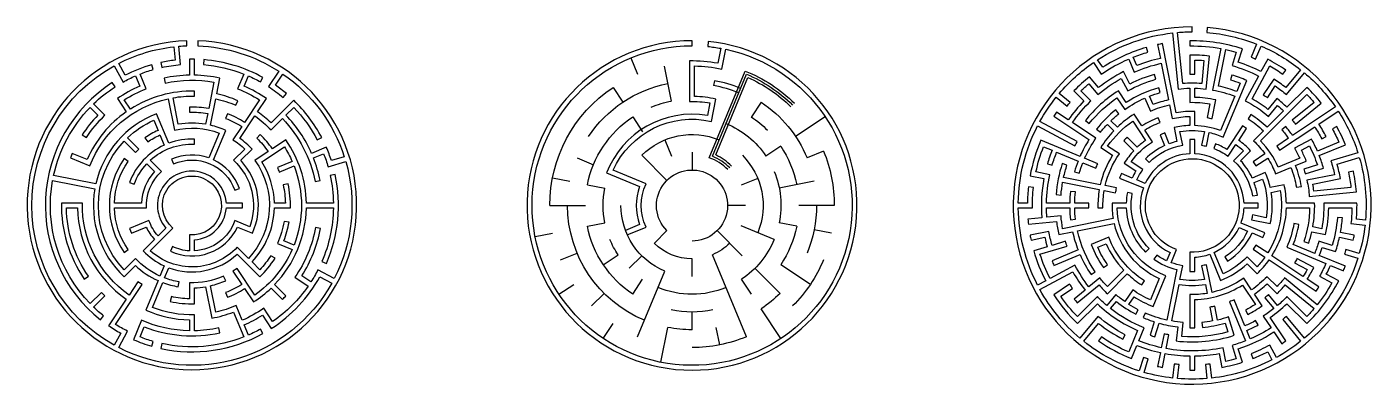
# Model space of a CAD drawing. Header units: millimetres. Extents: x -199 to 204, y -54 to 54.
import ezdxf

# ---------------------------------------------------------------- set-up
doc = ezdxf.new("R2010")
doc.units = ezdxf.units.MM
doc.layers.add('maze v3_Sketch4', color=7, linetype='Continuous')

msp = doc.modelspace()

# ---------------------------------------------------------------- linework, layer by layer
msp.add_line((6.74, 37.48), (6.48, 36.01))
msp.add_lwpolyline([(194.47, 8.08, 0.024549), (193.47, 12.4), (200.13, 14.42, -0.091238), (201.98, -4.37), (199.26, -4.1, 0.024548), (199.43, 0.75), (189.46, 0.75, -0.049126), (188.85, -6.96), (186.17, -6.43, 0.049127), (186.73, 0.75), (178.26, 0.75, 0.049127), (177.57, 6.25), (173.41, 5.42, 0.049127), (171.91, 9.89), (167.99, 8.26, 0.079397), (164.52, 13.46), (167.52, 16.46, 0.049126), (163.97, 19.56), (166.32, 23.08, 0.013269), (165.07, 23.91), (160.37, 16.87, 0.047722), (156.98, 18.53), (156.45, 17.12, -0.067509), (160.78, 14.79), (163.14, 18.31, -0.032453), (165.39, 16.45), (162.4, 13.46, -0.168934), (168.07, 2.86), (169.56, 3.1, 0.049498), (168.57, 6.88), (171.09, 7.93, -0.131365), (172.23, -3.66), (168.08, -2.83, -0.0205), (167.79, -4.3), (173.41, -5.42, 0.098491), (173.71, 3.95), (176.39, 4.48, -0.184386), (172.66, -14.24), (169.14, -11.89, -0.016647), (168.31, -13.14), (171.83, -15.49, -0.03509), (169.45, -18.39), (166.45, -15.39, -0.098492), (159.31, -20.52), (156.64, -14.08, 0.173974), (164.08, -6.64), (166.61, -7.69, -0.143617), (159.82, -15.44), (160.63, -16.71, 0.14441), (167.99, -8.26), (171.21, -9.6, 0.01611), (171.79, -8.21), (164.65, -5.26, 0.074211), (165.55, -0.75), (169.79, -0.75, 0.018946), (169.79, 0.75), (165.55, 0.75, 0.386253), (150.75, 15.55), (150.75, 19.79, 0.018946), (149.25, 19.79), (149.25, 15.55, 0.277216), (135.92, 6.64), (133.39, 7.69, -0.049127), (135.21, 10.78), (131.69, 13.14, -0.098491), (138.11, 19.14), (135.76, 22.66, -0.048266), (140.37, 24.97), (139.83, 26.37, 0.048639), (134.93, 23.91), (132.57, 27.43, 0.049127), (127.56, 23.51), (125.62, 25.44, -0.022936), (128.05, 27.56), (127.12, 28.74, 0.056065), (121.31, 22.94), (122.48, 22, -0.022433), (124.56, 24.38), (126.49, 22.44, 0.049127), (122.57, 17.43), (126.09, 15.07, 0.085111), (122.43, 6.25), (111.44, 8.43, -0.024234), (112.44, 12.13), (111.01, 12.59, 0.058238), (109.16, 3.26), (110.66, 3.14, -0.024445), (111.15, 6.96), (122.14, 4.78, 0.048644), (121.74, -0.7), (123.24, -0.66, -0.048271), (123.61, 4.48), (127.03, 3.8, -0.01611), (127.32, 5.28), (123.9, 5.96, -0.098491), (128.17, 15.49), (124.65, 17.84, -0.08629), (132.16, 25.35), (136.03, 19.56, 0.033494), (133.54, 17.52), (130.55, 20.51, 0.013269), (129.49, 19.45), (132.48, 16.46, 0.049127), (129.61, 12.72), (133.13, 10.37, 0.030153), (132.01, 8.26), (128.79, 9.6, 0.01611), (128.21, 8.21), (135.35, 5.26, 0.386253), (143.36, -14.08), (142.31, -16.61, -0.046777), (139.36, -14.89), (138.48, -16.11, 0.096909), (145.4, -19.26), (142.39, -34.4, -0.048256), (135.94, -32.31), (135.34, -33.68, 0.023896), (138.62, -34.93), (137.39, -38.98, 0.009155), (138.83, -39.41), (140.06, -35.36, 0.038898), (145.65, -36.48), (145.24, -40.69, 0.107743), (162.61, -38.98), (160.94, -33.49, -0.024549), (157.61, -34.4), (156.78, -30.25, -0.012099), (155.31, -30.54), (156.14, -34.69, -0.022977), (152.93, -35.11), (153.05, -36.61, 0.047771), (159.94, -35.36), (160.74, -37.98, -0.088906), (146.88, -39.34), (147.29, -35.13, -0.024549), (143.86, -34.69), (146.05, -23.71, 0.082757), (153.95, -23.71), (154.48, -26.39, -0.049127), (149.25, -26.76), (149.25, -36.73, 0.01021), (150.75, -36.73), (150.75, -28.26, 0.134802), (165.07, -23.91), (168.95, -29.71, -0.024319), (165.97, -31.4), (166.65, -32.74, 0.034755), (171.03, -30.12), (168.67, -26.6, 0.037566), (172.44, -23.51), (175.44, -26.5, 0.024548), (177.91, -23.88), (186.57, -30.98, -0.016721), (184.42, -33.36), (178.43, -27.37, -0.024549), (175.61, -30.03), (172.93, -26.75, -0.010645), (171.77, -27.71), (174.45, -30.98, -0.024549), (171.3, -33.23), (173.65, -36.75, -0.040528), (167.41, -40.08), (166.37, -37.55, 0.023136), (169.77, -35.88), (169.04, -34.57, -0.022962), (165.79, -36.17), (162.55, -28.34, -0.012099), (161.17, -28.92), (166.03, -40.65, -0.024549), (161.97, -42.03), (163.19, -46.08, -0.016722), (160.09, -46.86), (159.26, -42.71, -0.098491), (142.21, -43), (143.04, -38.85, -0.009503), (141.57, -38.56), (140.74, -42.71, -0.040528), (133.97, -40.65), (135.59, -36.74, -0.073764), (125.55, -30.98), (127.28, -28.87, 0.047557), (133.14, -32.64), (133.83, -31.31, -0.022764), (131.05, -29.71), (132.57, -27.43, 0.049126), (138.26, -30.31), (142.07, -21.09, -0.303347), (127.48, -0.75), (130.21, -0.75, 0.189084), (136, -14), (137.06, -12.94, -0.250487), (132.05, 3.57), (130.58, 3.86, 0.039636), (130.21, 0.75), (125.98, 0.75, 0.049127), (126.29, -3.95), (111.15, -6.96, -0.024549), (110.66, -3.12), (106.44, -3.54, -0.015963), (106.31, -0.75), (113.27, -0.75, 0.02415), (113.52, -4.29), (115.01, -4.11, -0.023932), (114.77, -0.75), (119.01, -0.75, -0.012099), (119.01, 0.75), (114.77, 0.75, -0.023644), (115, 4.07), (113.51, 4.25, 0.023862), (113.27, 0.75), (106.31, 0.75, -0.049127), (107.29, 9.26), (103.14, 10.09, -0.041287), (105.43, 17.65), (107.96, 16.6, 0.023991), (106.56, 12.5), (108, 12.08, -0.023848), (109.35, 16.03), (115.78, 13.36, 0.02325), (114.69, 10.13), (116.13, 9.71, -0.023033), (117.17, 12.79), (121.08, 11.17, -0.012099), (121.66, 12.55), (117.74, 14.17, -0.049127), (121.13, 20.19), (114.09, 24.9, -0.049126), (119.63, 31.43), (116.64, 34.42, -0.016721), (119.02, 36.57), (121.7, 33.3, -0.049127), (128.74, 38.18), (130.74, 34.45, -0.057423), (139.08, 37.92), (138.66, 39.37, 0.048069), (131.35, 36.48), (129.36, 40.21, 0.049127), (121.91, 35.41), (119.22, 38.68, 0.032141), (114.52, 34.42), (117.51, 31.43, 0.040813), (112.84, 25.73), (109.32, 28.08, 0.007586), (108.49, 26.84), (119.05, 19.78, 0.038898), (116.36, 14.75), (104.62, 19.61, 0.056735), (101.38, 8.91), (105.53, 8.08, 0.065427), (104.95, -3.68), (100.74, -4.1, 0.007586), (100.88, -5.59), (109.31, -4.76, 0.024549), (109.97, -8.73), (114.13, -7.9, 0.038898), (115.78, -13.36), (107.96, -16.6, 0.008297), (108.53, -17.99), (116.36, -14.75, 0.046794), (119.69, -20.75), (120.92, -19.9, -0.095923), (115.6, -7.61), (126.59, -5.42, 0.233965), (140.11, -21.91), (137.45, -28.34, -0.049126), (132.16, -25.35), (129.81, -28.87, -0.024549), (127.07, -26.75), (124.39, -30.03, -0.024549), (121.57, -27.37), (115.58, -33.36, -0.041287), (110.57, -27.25), (114.09, -24.9, -0.008582), (113.25, -23.65), (108.49, -26.84, 0.056734), (115.58, -35.48), (121.57, -29.49, 0.089256), (133.63, -37.55), (130.97, -43.99, -0.048919), (122.78, -39.46), (121.93, -40.69, 0.056646), (131.78, -45.95), (133.4, -42.04, 0.040813), (140.45, -44.18), (139.62, -48.33, 0.007586), (141.09, -48.62), (141.92, -44.47, 0.040813), (149.25, -45.19), (149.25, -49.43, 0.007586), (150.75, -49.43), (150.75, -45.19, 0.040813), (158.08, -44.47), (158.91, -48.62, 0.032141), (165.07, -47.08), (163.84, -43.03, 0.065427), (174.48, -37.99), (176.84, -41.51, 0.007586), (178.08, -40.68), (173.38, -33.64, 0.039954), (178.43, -29.49), (184.42, -35.48, 0.081396), (193.94, -22.64), (190.21, -20.64, 0.016248), (191.47, -17.99), (195.38, -19.61, 0.007586), (195.95, -18.22), (188.13, -14.98, 0.015391), (188.98, -12.61), (193.03, -13.84, 0.024549), (194.18, -9.55), (198.33, -10.38, 0.007586), (198.62, -8.91), (194.47, -8.08, 0.024324), (195.05, -3.72), (193.55, -3.6, -0.048759), (192.03, -11.97), (187.98, -10.74, -0.024549), (186.74, -14.41), (180.31, -11.74, 0.048258), (181.99, -5.71), (180.52, -5.45, -0.060111), (178.34, -12.55), (190.08, -17.41, -0.024549), (188.18, -21.26), (191.91, -23.25, -0.041287), (187.52, -29.83), (177.71, -21.77, -0.024548), (175.44, -24.38), (172.44, -21.38, -0.049127), (167.84, -25.35), (165.49, -21.83, -0.098491), (155.96, -26.1), (154.3, -17.79, -0.0205), (152.83, -18.08), (153.66, -22.23, -0.081711), (146.34, -22.23), (147.17, -18.08, -0.049127), (143.7, -17.18), (145.32, -13.26, -13.961522), (149.25, -14.05), (149.25, -19.79, 0.018946), (150.75, -19.79), (150.75, -15.55, 0.074211), (155.26, -14.65), (158.5, -22.48, 0.098492), (166.46, -17.52), (169.45, -20.51, 0.049127), (173.08, -16.32), (187.16, -25.73, 0.008297), (187.99, -24.48), (184.47, -22.13, 0.024549), (186.48, -18.65), (181.42, -15.94, -0.010645), (180.71, -17.27), (184.45, -19.26, -0.015043), (183.23, -21.3), (173.91, -15.07, 0.134802), (178.26, -0.75), (185.23, -0.75, -0.072973), (183.53, -10.84), (184.95, -11.3, 0.023979), (185.87, -7.9), (190.03, -8.73, 0.049126), (190.96, -0.75), (197.93, -0.75, -0.024548), (197.62, -5.44), (201.84, -5.86, -0.041923), (200.13, -14.42), (196.08, -13.19, -0.007824), (195.65, -14.63), (199.7, -15.86, -0.140997), (183.67, -39.85), (178.3, -33.3, -0.008582), (177.14, -34.25), (182.51, -40.8, -0.041923), (175.25, -45.65), (173.25, -41.91, -0.03226), (167.67, -44.56), (168.22, -45.95, 0.024548), (172.64, -43.94), (173.93, -46.36, -0.091238), (155.86, -51.84), (155.44, -47.62, -0.007824), (153.95, -47.77), (154.37, -51.98, -0.041923), (145.63, -51.98), (146.05, -47.77, -0.007824), (144.56, -47.62), (144.14, -51.84, -0.041923), (135.58, -50.13), (136.81, -46.08, -0.007824), (135.37, -45.65), (134.14, -49.7, -0.091238), (117.49, -40.8), (121.91, -35.41, 0.048265), (129.22, -40.14), (129.91, -38.81, -0.056728), (121.7, -33.3), (116.33, -39.85, -0.091238), (104.35, -25.25), (114.23, -19.97, 0.039955), (117.86, -25.4), (114.59, -28.09, 0.008297), (115.54, -29.25), (122.09, -23.88, 0.024549), (124.56, -26.5), (130.55, -20.51, 0.048622), (134.88, -23.88), (135.68, -22.61, -0.161788), (124.99, -9.55), (119.69, -11.74, 0.060383), (123.38, -18.64), (124.61, -17.78, -0.048529), (121.66, -12.55), (124.18, -11.51, 0.085111), (129.49, -19.45), (124.56, -24.38, -0.024549), (122.29, -21.77), (119.02, -24.45, -0.049127), (114.85, -17.94), (107.38, -21.93, -0.041287), (104.35, -14.63), (112.46, -12.17, -0.009503), (112.02, -10.74), (107.97, -11.97, -0.024549), (107, -7.79), (101.38, -8.91, 0.007586), (101.67, -10.38), (105.82, -9.55, 0.016248), (106.53, -12.4), (102.48, -13.63, 0.049127), (106.06, -22.64), (103.64, -23.93, -0.116046), (97.84, -0.75), (102.07, -0.75, -0.032318), (102.38, 5.43), (100.89, 5.6, 0.024607), (100.57, 0.75), (97.84, 0.75, -0.116046), (103.64, 23.93), (114.85, 17.94, -0.009503), (115.55, 19.26), (104.35, 25.25, -0.041923), (109.2, 32.51), (112.48, 29.83, -0.007824), (113.43, 30.98), (110.15, 33.67, -0.06654), (120.4, 42.95), (122.75, 39.43, -0.049127), (130.97, 43.99), (132.59, 40.08, -0.049127), (140.74, 42.71), (142.93, 31.72, 0.037566), (138.26, 30.31), (137.21, 32.83, -0.023758), (140.39, 33.9), (139.98, 35.34, 0.073189), (130.22, 30.95), (127.87, 34.47, 0.082029), (117.96, 25.53), (119.13, 24.59, -0.072645), (127.45, 32.39), (129.81, 28.87, -0.049127), (135.83, 32.26), (137.45, 28.34, -0.049127), (143.22, 30.25), (144.04, 26.1, -0.049127), (149.25, 26.76), (149.25, 24.02, 0.049127), (144.58, 23.41), (145.4, 19.26, 0.030152), (143.12, 18.57), (141.79, 21.79, 0.01611), (140.4, 21.21), (141.74, 17.99, 0.088936), (136, 14), (137.06, 12.94, -0.158826), (147.17, 18.08), (146.34, 22.23, -0.081711), (153.66, 22.23), (152.83, 18.08, -0.0205), (154.3, 17.79), (155.13, 21.94, -0.049127), (159.31, 20.52), (166.37, 37.55, 0.029129), (161.89, 39.2), (161.46, 37.77, -0.019795), (164.41, 36.74), (163.36, 34.22, 0.038898), (157.9, 35.87), (160.09, 46.86, -0.016721), (163.19, 46.08), (161.97, 42.03, -0.049107), (169.94, 38.89), (165.94, 31.42, -0.059802), (172.93, 26.75), (175.61, 30.03, -0.015043), (177.37, 28.43), (172.44, 23.51, 0.047879), (167.56, 27.35), (166.75, 26.08, -0.047599), (171.38, 22.44), (168.39, 19.45, -0.049127), (171.83, 15.49), (168.31, 13.14, -0.016647), (169.14, 11.89), (172.66, 14.24, -0.049127), (175.01, 9.55), (179.61, 11.45, -0.049126), (181.28, 5.46), (182.76, 5.71, 0.049393), (181, 12.03), (184.22, 13.36, 0.024548), (182.74, 16.65), (185.15, 17.94, -0.039606), (187.54, 12.17), (183.49, 10.94, -0.010645), (183.93, 9.51), (189.41, 11.17, 0.024549), (188.13, 14.98), (195.95, 18.22, 0.030742), (193.37, 23.72), (192.06, 23, -0.023031), (193.99, 19.03), (187.55, 16.37, 0.024549), (185.77, 19.97), (180.71, 17.27, -0.024548), (182.26, 14.17), (175.82, 11.51, 0.085112), (170.51, 19.45), (184.42, 33.36, -0.016722), (186.57, 30.98), (180.03, 25.61, -0.009503), (180.98, 24.45), (188.68, 30.78, 0.032141), (184.42, 35.48), (178.43, 29.49, 0.024549), (175.4, 32.14), (172.72, 28.87, 0.038897), (167.97, 32.04), (173.25, 41.91, -0.024379), (177.22, 39.45), (178.08, 40.69, 0.032091), (172.64, 43.94), (170.64, 40.21, 0.04079), (163.84, 43.03), (165.07, 47.08, 0.081163), (149.3, 49.43), (149.32, 47.93, -0.048778), (158.61, 47.15), (156.14, 34.69, -0.049127), (162.79, 32.83), (158.5, 22.48, 0.082757), (150.75, 24.02), (150.75, 28.26, 0.049127), (145.22, 27.86), (141.09, 48.62, 0.007586), (139.62, 48.33), (140.45, 44.18, 0.040813), (133.4, 42.04), (132.35, 44.57, -0.024103), (136.72, 46.06), (136.31, 47.5, 0.073436), (123.16, 41.51), (121.64, 43.79, -0.116046), (144.14, 51.84), (145.8, 34.98, -0.024549), (149.25, 35.23), (149.25, 30.99, -0.049127), (155.31, 30.54), (154.48, 26.39, -0.014013), (155.96, 26.1), (157.07, 31.72, 0.049127), (150.75, 32.49), (150.75, 35.23, -0.024549), (154.2, 34.98), (155.18, 44.9, 0.032852), (149.25, 45.19), (149.25, 39.46, -0.009503), (150.75, 39.46), (150.75, 43.69, -0.015963), (153.54, 43.56), (152.85, 36.62, 0.038898), (147.15, 36.62), (145.63, 51.98, -0.020952), (150, 52.17), (150, 53.67, 47.538098), (154.51, 53.48), (154.38, 51.98, -0.073681), (169.27, 48.48), (167.65, 44.57, -0.007824), (169.03, 43.99), (170.65, 47.9, -0.06654), (182.51, 40.8), (178.09, 35.41, 0.024549), (174.48, 37.99), (171.3, 33.23, -0.009503), (172.55, 32.39), (174.9, 35.91, -0.024549), (178.3, 33.3), (183.67, 39.85, -0.06654), (192.95, 29.6), (180.12, 21.03, 0.023184), (178.04, 23.73), (176.9, 22.76, -0.022967), (178.87, 20.19), (175.35, 17.84, -0.012099), (176.18, 16.59), (186.75, 23.65, -0.023978), (188.84, 20.02), (190.18, 20.71, 0.02412), (187.99, 24.48), (193.79, 28.36, -0.06654), (199.7, 15.86), (191.59, 13.4, -0.024549), (192.71, 9.26), (184.4, 7.61, -0.035202), (185.13, 2.71), (199.26, 4.1, 0.031702), (198.35, 10.29), (196.88, 9.98, -0.023991), (197.62, 5.44), (186.48, 4.35, 0.014335), (186.17, 6.43)], format="xyb", close=True)
at = {"color": 7}
msp.add_lwpolyline([(-107.56, -0.75, -0.098053), (-111.05, -16.87), (-109.67, -17.46, 0.156753), (-107.05, 9.3), (-108.51, 8.99, -0.048951), (-107.56, 0.75), (-115.66, 0.75, 0.148336), (-121.86, 19.7), (-125.85, 17.04, 0.047466), (-129.5, 21.28), (-130.54, 20.2, -0.047126), (-127.1, 16.2), (-131.1, 13.53, -0.357806), (-133.04, -15.9), (-136.43, -12.51, -0.414214), (-162.51, -13.57), (-155.71, -6.77, -6.445249), (-150.75, -8.82), (-150.75, -13.63, -0.096515), (-155.81, -12.35), (-156.45, -13.71, 0.413516), (-136.31, -6.48), (-131.87, -8.32, 0.303347), (-135.37, 13.57), (-131.98, 16.96, 0.049127), (-135.63, 20.15), (-131.13, 26.89, -0.049127), (-126.25, 22.69), (-122.85, 26.09, -0.144204), (-113.05, 7.21), (-111.57, 7.49, 0.045263), (-113.55, 14.29), (-110.5, 15.55, -0.024549), (-109.17, 11.6), (-103.85, 13.21, -0.190803), (-107.32, -21.96), (-112.21, -19.35, -0.024549), (-114.29, -22.96), (-117.04, -21.12, 0.098509), (-111.46, -6.9), (-112.94, -6.63, -0.108383), (-119.12, -21.54), (-115.13, -24.2, -0.089579), (-125.8, -34.87), (-128.46, -30.88, -0.049127), (-134.9, -34.49), (-136.74, -30.05, -0.049127), (-142.86, -32.06), (-144.44, -24.12, 0.048679), (-139.88, -22.59), (-140.49, -21.22, -0.113859), (-150.75, -23.24), (-150.75, -28.04, -0.048792), (-156.17, -27.36), (-156.5, -28.83, 0.061864), (-149.25, -29.54), (-149.25, -24.74, 0.033947), (-145.91, -24.41), (-144.04, -33.83, 0.049127), (-137.55, -32.01), (-134.45, -39.5, -0.148157), (-158.99, -41.49), (-159.3, -42.95, 0.181809), (-128.7, -38.44), (-129.42, -37.13, -0.023928), (-133.06, -38.93), (-134.33, -35.88, 0.039529), (-128.88, -32.96), (-126.21, -36.95, 0.123338), (-111.6, -21.38), (-108.03, -23.29, -0.40509), (-171.96, -42.68), (-169.31, -37.71, -0.03717), (-172.96, -35.71), (-164.96, -23.74), (-166.21, -22.91), (-168.87, -26.89, -0.249764), (-182.84, 0.75), (-189.14, 0.75, 0.156058), (-182.31, -22.11), (-181.07, -21.26, -0.146065), (-187.64, -0.75), (-184.34, -0.75, 0.238915), (-169.7, -28.14), (-175.03, -36.11, -0.005682), (-171.36, -38.38), (-173.29, -41.97, -0.588807), (-173.29, 41.97), (-170.67, 37.08, -0.024549), (-166.94, 38.93), (-165.67, 35.88, 0.049127), (-172.37, 32.13), (-169.7, 28.14, 0.137195), (-181.44, 13.83), (-185.88, 15.67), (-186.46, 14.29), (-180.63, 11.87, -0.250487), (-157.14, 32.06), (-155.27, 22.65, -0.148336), (-141.8, 21.76), (-144.9, 14.27, 0.191493), (-156.09, 13.87), (-155.49, 12.5, -0.434866), (-137.15, 4.6), (-135.74, 5.1, 0.198791), (-143.52, 13.69), (-139.84, 22.57, 0.049127), (-144.44, 24.12), (-142.86, 32.06, -0.048528), (-136.81, 30.09), (-136.21, 31.46, 0.048778), (-142.56, 33.54), (-141.63, 38.24, 0.049127), (-149.25, 39.14), (-149.25, 43.94, 0.008533), (-150.75, 43.94), (-150.75, 39.14, 0.049107), (-158.37, 38.25), (-158.05, 36.78, -0.098279), (-143.39, 37.07), (-144.97, 29.12, 0.04929), (-150.77, 29.54), (-150.73, 28.04, -0.04895), (-145.27, 27.65), (-145.91, 24.41, 0.083212), (-154.09, 24.41), (-155.67, 32.36, -0.048998), (-149.27, 32.84), (-149.23, 34.34, 0.148459), (-168.46, 28.97), (-170.29, 31.72, -0.049127), (-163.71, 35.06), (-165.55, 39.5, -0.024305), (-161.64, 40.82), (-162.05, 42.26, 0.049034), (-170.05, 39.11), (-171.96, 42.68, -0.090609), (-155.45, 47.69), (-155.05, 43.66, 0.024524), (-159.3, 42.95), (-158.99, 41.49, -0.033215), (-153.41, 42.31), (-153.96, 47.84, -0.012948), (-151.48, 47.98), (-151.52, 49.48, 59.343059), (-148.19, 49.47), (-148.24, 47.97, -0.135007), (-123.96, 40.32), (-127.04, 35.71, -0.032291), (-122.64, 32.45), (-121.67, 33.6, 0.0236), (-124.96, 36.12), (-122.71, 39.49, -0.165479), (-104.29, 14.65), (-108.17, 13.47, 0.024549), (-109.69, 17.51), (-114.12, 15.67, 0.088828), (-121.79, 27.15), (-119.46, 29.48, -0.07135), (-112.4, 19.71), (-111.07, 20.4, 0.080083), (-119.46, 31.6), (-126.25, 24.81, 0.038188), (-130.3, 28.14), (-127.63, 32.13, 0.049127), (-134.33, 35.88), (-133.06, 38.93, -0.023928), (-129.42, 37.13), (-128.7, 38.44, 0.1067), (-146.45, 43.81), (-146.57, 42.31, -0.073673), (-134.45, 39.5), (-136.29, 35.06, -0.049127), (-129.71, 31.72), (-134.21, 24.98, 0.048855), (-139.36, 27.57), (-139.9, 26.17, -0.048514), (-135.05, 23.73), (-137.71, 19.74, -0.049127), (-134.1, 16.96), (-137.49, 13.57, -0.303347), (-132.68, -6.36), (-137.12, -4.52, -0.303347), (-149.25, -13.63), (-149.25, -10.32, 0.372339), (-139.68, -0.75), (-134.87, -0.75, 0.024768), (-134.87, 0.75), (-139.68, 0.75, 1.385119), (-157.83, -6.77), (-160.17, -9.11, -0.098492), (-162.88, -4.52), (-168.72, -6.94), (-168.14, -8.33), (-163.69, -6.48, 0.073544), (-161.23, -10.17), (-164.63, -13.57, 0.098491), (-158.32, -18.13), (-159.59, -21.18, -0.098491), (-166.96, -15.9), (-170.36, -19.3, -0.398634), (-170.36, 19.3), (-166.97, 15.91), (-165.91, 16.97), (-169.3, 20.36, -0.085008), (-161.42, 25.62), (-160.16, 22.57, 0.045999), (-164.11, 20.33), (-163.26, 19.1, -0.045508), (-159.59, 21.18), (-158.32, 18.13, 0.198657), (-168.7, 6.95), (-167.29, 6.43, -0.097471), (-163.57, 12.51), (-161.23, 10.17, 0.173291), (-165.13, 0.75), (-173.24, 0.75, -0.144648), (-169.1, 13.26), (-170.33, 14.11, 0.313105), (-170.33, -14.11), (-169.1, -13.26, -0.144648), (-173.24, -0.75), (-163.63, -0.75, -0.227651), (-159.11, 10.17), (-162.51, 13.57, -0.199317), (-149.22, 18.43), (-149.22, 19.93, 0.098855), (-156.94, 18.71), (-160.61, 27.58, 0.250487), (-178.83, 6.5), (-191.48, 9.02, -0.139319), (-180.54, 29.48), (-178.21, 27.15, 0.04844), (-182.9, 21.21), (-181.64, 20.4, -0.058238), (-176.09, 27.15), (-179.48, 30.54, -0.048352), (-173.07, 35.64), (-173.88, 36.9, 0.512208), (-177.42, -34.35), (-176.48, -33.18, -0.023523), (-179.48, -30.54), (-176.09, -27.15, -0.009961), (-177.15, -26.09), (-180.54, -29.48, -0.241119), (-191.77, 7.54), (-179.12, 5.03, 0.250487), (-170.36, -21.42), (-166.96, -18.02, 0.083212), (-160.16, -22.57), (-163.83, -31.44, 0.098491), (-150.75, -34.34), (-150.75, -37.64, -0.098491), (-165.1, -34.49), (-167.51, -40.31, 0.033155), (-162.03, -42.27), (-161.62, -40.83, -0.024465), (-165.55, -39.5), (-164.29, -36.45, 0.148316), (-141.63, -38.25), (-141.95, -36.78, -0.048916), (-149.25, -37.64), (-149.25, -32.84, -0.098491), (-161.87, -30.63), (-158.77, -23.14, 0.049257), (-154.08, -24.41), (-153.83, -22.93, -0.048767), (-158.2, -21.76), (-156.94, -18.71, 0.282929), (-136.43, -14.63), (-129.64, -21.42, 0.061001), (-125.08, -15.87), (-126.34, -15.07, -0.047931), (-129.64, -19.3), (-131.98, -16.96, 0.183205), (-125.26, -0.75), (-120.46, -0.75, 0.061864), (-121.17, 6.5), (-122.64, 6.17, -0.048793), (-121.96, 0.75), (-125.26, 0.75, 0.132882), (-129.01, 13.12), (-122.28, 17.62, -0.037689), (-119.95, 13.26), (-124.38, 11.42, -0.013371), (-123.81, 10.04), (-119.37, 11.87, -0.187071), (-119.37, -11.87), (-122.42, -10.61, 0.049198), (-120.88, -5.02), (-122.36, -4.76, -0.06227), (-124.38, -11.42), (-119.95, -13.26, -0.136688), (-131.13, -26.89), (-136.46, -18.91), (-137.71, -19.75), (-135.05, -23.73, -0.048514), (-139.9, -26.17), (-139.36, -27.57, 0.048855), (-134.21, -24.98), (-131.54, -28.97, 0.049127), (-126.25, -24.81), (-122.85, -28.21, 0.009579), (-121.79, -27.15), (-125.19, -23.75, 0.187587), (-115.66, -0.75)], format="xyb", close=True, dxfattribs=at)
for points in [[(-19.42, -8.86), (-13.79, -6.52, -0.224617), (-13.79, 6.52), (-23.65, 10.61, -0.357806), (5.79, 25.26), (7.12, 31.97, 0.049127), (0.75, 32.74), (0.75, 41.91, -0.049127), (8.91, 40.96), (10.1, 46.93, -18.852469), (0, 48), (0, 49.5, 40.735475), (4.85, 49.26), (4.7, 47.77, -0.02064), (8.63, 47.22), (7.73, 42.72, 0.049127), (-0.75, 43.41), (-0.75, 31.24, -0.049127), (5.36, 30.79), (4.61, 27.03, 0.357806), (-25.61, 9.8), (-15.75, 5.71, 0.17573), (-15.75, -5.71), (-20, -7.47)], [(10.78, 10.78, 0.110926), (5.14, 14.36), (15.92, 40.39, -0.102854), (30.7, 30.7, -0.102854)], [(11.31, 11.31, 0.098491), (6.12, 14.78), (16.33, 39.42, -0.098491), (30.17, 30.17)], [(11.84, 11.84, 0.087197), (7.1, 15.17), (16.73, 38.43, -0.093977), (29.64, 29.64, -0.093977)]]:
    msp.add_lwpolyline(points, format="xyb")
for radius in [38.08, 36.58]:
    msp.add_arc((0, 0), radius, 67.5, 79.802)
at = {"layer": 'maze v3_Sketch4'}
for p, q in [((-18.37, 44.35), (-16.33, 39.42)), ((-8.32, 41.85), (-6.24, 31.39)), ((-23.7, 35.48), (-20.74, 31.04)), ((20.74, 31.04), (17.78, 26.61)), ((-17.78, 26.61), (-14.82, 22.17)), ((39.91, 26.67), (31.04, 20.74)), ((-8.16, 19.71), (-6.12, 14.78)), ((26.61, 17.78), (22.17, 14.82)), ((39.42, 16.33), (34.49, 14.29)), ((-34.49, 14.29), (-29.56, 12.25)), ((-15.08, 15.08), (-7.54, 7.54)), ((0, 16), (0, 10.67)), ((-41.85, 8.32), (-36.62, 7.28)), ((19.71, 8.16), (14.78, 6.12)), ((-31.39, 6.24), (-26.15, 5.2)), ((36.62, 7.28), (26.15, 5.2)), ((-42.67, 0), (-32, 0)), ((16, 0), (10.67, 0)), ((42.67, 0), (32, 0)), ((-31.39, -6.24), (-26.15, -5.2)), ((-11.31, -11.31), (-7.54, -7.54)), ((15.08, -15.08), (7.54, -7.54)), ((24.64, -10.2), (14.78, -6.12)), ((31.39, -6.24), (26.15, -5.2)), ((41.85, -8.32), (36.62, -7.28)), ((-47.08, -9.36), (-41.85, -8.32)), ((-39.42, -16.33), (-34.49, -14.29)), ((-26.61, -17.78), (-22.17, -14.82)), ((-18.86, -18.86), (-15.08, -15.08)), ((0, -21.33), (0, -16)), ((16.33, -39.42), (6.12, -14.78)), ((-16.33, -39.42), (-8.16, -19.71)), ((26.4, -26.4), (18.86, -18.86)), ((35.48, -23.7), (26.61, -17.78)), ((-39.91, -26.67), (-35.48, -23.7)), ((-17.78, -26.61), (-14.82, -22.17)), ((17.78, -26.61), (14.82, -22.17)), ((-30.17, -30.17), (-26.4, -26.4)), ((0, -37.33), (0, -32)), ((26.67, -39.91), (20.74, -31.04)), ((-26.67, -39.91), (-23.7, -35.48)), ((-9.36, -47.08), (-7.28, -36.62)), ((8.32, -41.85), (7.28, -36.62))]:
    msp.add_line(p, q, dxfattribs=at)
at = {"layer": 'maze v3_Sketch4', "extrusion": (0, 0, -1)}
for radius, start, end in [(37.33, 33.75, 78.75), (42.67, 360, 56.25), (32, 67.5, 78.75), (37.33, 123.75, 157.5), (32, 11.25, 56.25), (26.67, 112.5, 146.25), (32, 123.75, 135), (21.33, 45, 112.5), (32, 146.25, 168.75), (42.67, 157.5, 180), (21.33, 135, 202.5), (10.67, 315, 270), (26.67, 157.5, 191.25), (26.67, 348.75, 11.25), (21.33, 292.5, 0), (37.33, 292.5, 360), (37.33, 180, 202.5), (32, 303.75, 348.75), (32, 191.25, 213.75), (26.67, 326.25, 337.5), (16, 270, 315), (16, 225, 247.5), (26.67, 202.5, 236.25), (42.67, 202.5, 225), (26.67, 247.5, 292.5), (37.33, 225, 236.25), (32, 258.75, 281.25), (37.33, 270, 281.25), (42.67, 247.5, 270)]:
    msp.add_arc((0, 0), radius, start, end, dxfattribs=at)

doc.saveas('drawing.dxf')
